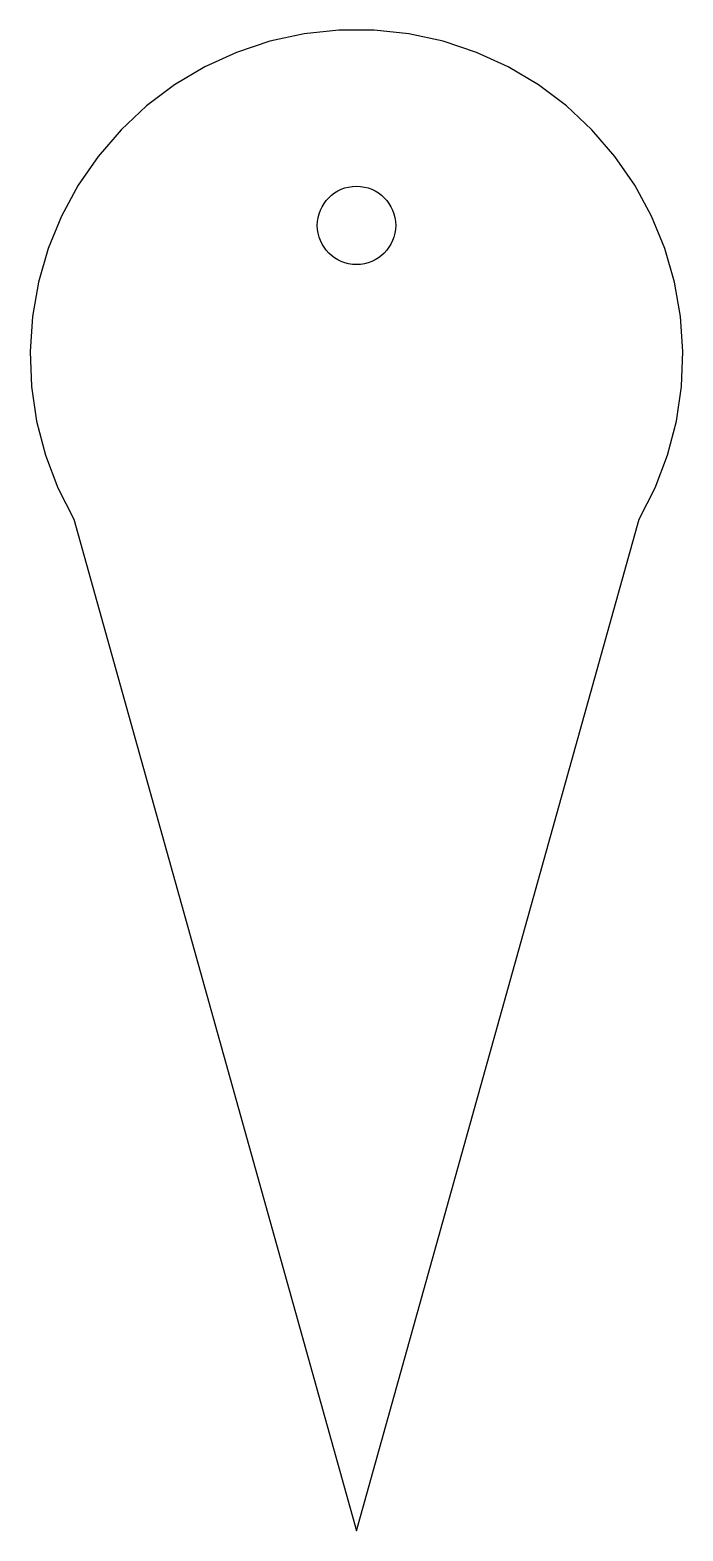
# Model space of a CAD drawing. Header units: millimetres. Extents: x -6 to 6, y -21.6 to 6.
import ezdxf

# ---------------------------------------------------------------- set-up
doc = ezdxf.new("R2010")
doc.units = ezdxf.units.MM
doc.layers.add('CUT_INNER', color=6, linetype='Continuous')
doc.layers.add('CUT_OUTER', color=1, linetype='Continuous')

msp = doc.modelspace()

# ---------------------------------------------------------------- linework, layer by layer
at = {"layer": 'CUT_INNER'}
msp.add_circle((0, 2.4), 0.72, dxfattribs=at)
at = {"layer": 'CUT_OUTER'}
msp.add_lwpolyline([(0, -21.6), (5.1962, -3), (5.4878, -2.4257), (5.7162, -1.8234), (5.8787, -1.2002), (5.9735, -0.563), (5.9995, 0.0806), (5.9563, 0.7232), (5.8444, 1.3576), (5.6652, 1.9762), (5.4207, 2.5722), (5.1137, 3.1384), (4.7478, 3.6685), (4.3272, 4.1563), (3.8567, 4.5963), (3.3418, 4.9832), (2.7883, 5.3127), (2.2028, 5.581), (1.5918, 5.785), (0.9625, 5.9223), (0.3221, 5.9914), (-0.3221, 5.9914), (-0.9625, 5.9223), (-1.5918, 5.785), (-2.2028, 5.581), (-2.7883, 5.3127), (-3.3418, 4.9832), (-3.8567, 4.5963), (-4.3272, 4.1563), (-4.7478, 3.6685), (-5.1137, 3.1384), (-5.4207, 2.5722), (-5.6652, 1.9762), (-5.8444, 1.3576), (-5.9563, 0.7232), (-5.9995, 0.0806), (-5.9735, -0.563), (-5.8787, -1.2002), (-5.7162, -1.8234), (-5.4878, -2.4257), (-5.1962, -3)], close=True, dxfattribs=at)

doc.saveas('drawing.dxf')
